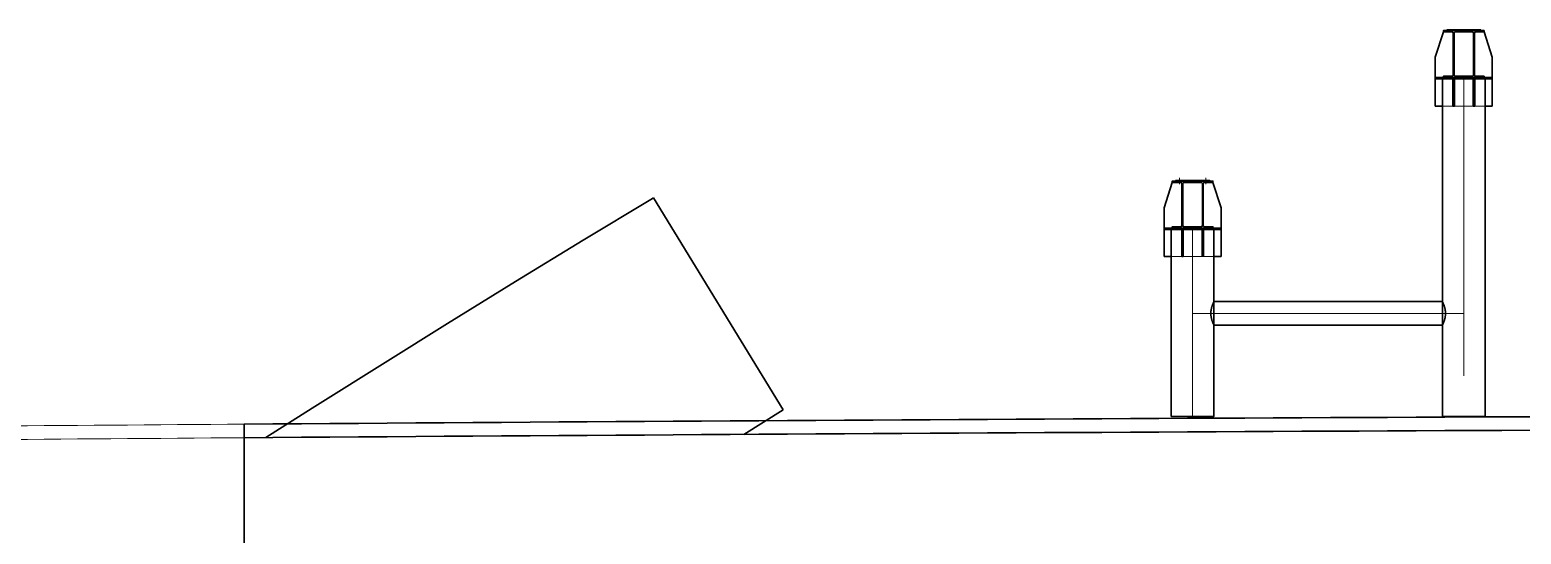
# Model space of a CAD drawing. Extents: x 1767995 to 4174245, y 542814 to 862564.
# Drawn here: x 2839510 to 2861510, y 584031 to 591458 of the extents above; entities that cross this region are included whole.
import ezdxf

# ---------------------------------------------------------------- set-up
doc = ezdxf.new("R2010")
doc.units = 0
doc.header["$LTSCALE"] = 3500
doc.linetypes.add('CENTER', pattern=[2, 1.25, -0.25, 0.25, -0.25])
doc.linetypes.add('DASHED', pattern=[0.75, 0.5, -0.25])
for name, color, linetype, lineweight in [('1粗实线', 1, 'Continuous', 30), ('3中心线', 6, 'CENTER', 18), ('4虚线', 2, 'DASHED', 18), ('6标注线', 7, 'Continuous', 13), ('文字', 7, 'Continuous', 15), ('桥 构造粗实', 1, 'Continuous', 30), ('细实线', 7, 'Continuous', 15)]:
    doc.layers.add(name, color=color, linetype=linetype, lineweight=lineweight)

# ---------------------------------------------------------------- blocks, each defined once
blk = doc.blocks.new('gdfgdfg')
at = {"layer": '细实线'}
for centre in [(216121, -6244204), (216121, -6244404)]:
    blk.add_arc(centre, 6284404, 90.4179296, 90.5614959, dxfattribs=at)
blk = doc.blocks.new('werwerer')
at = {"layer": '1粗实线', "elevation": 0}
for points in [[(193795, 41794, 0.464316), (193777, 41816), (193651, 41816), (193531, 41444), (193531, 41144), (193651, 41144), (193651, 41164), (193777, 41164, 0.464316), (193795, 41186)], [(193951, 41144), (193651, 41144), (193651, 41164), (193777, 41164, 0.414214), (193795, 41182), (193795, 41798, 0.414214), (193777, 41816), (193651, 41816), (193651, 41836), (193951, 41836), (193951, 41816), (193826, 41816, 0.414214), (193808, 41798), (193808, 41182, 0.414214), (193826, 41164), (193951, 41164)], [(193951, 41144), (194251, 41144), (194251, 41164), (194126, 41164, -0.414214), (194108, 41182), (194108, 41798, -0.414214), (194126, 41816), (194251, 41816), (194251, 41836), (193951, 41836), (193951, 41816), (194077, 41816, -0.414214), (194095, 41798), (194095, 41182, -0.414214), (194077, 41164), (193951, 41164)], [(194108, 41794, -0.464316), (194126, 41816), (194251, 41816), (194371, 41444), (194371, 41144), (194251, 41144), (194251, 41164), (194126, 41164, -0.464316), (194108, 41186)]]:
    blk.add_lwpolyline(points, format="xyb", close=True, dxfattribs=at)
blk.add_lwpolyline([(193701, 41846), (194201, 41846), (194201, 41836), (193701, 41836)], close=True, dxfattribs=at)

msp = doc.modelspace()

# ---------------------------------------------------------------- linework, layer by layer
at = {"layer": '1粗实线', "ltscale": 4}
for p, q in [((2861082.7, 590756.4, 0), (2860242.7, 590756.4, 0)), ((2860242.7, 590756.4, 0), (2860242.7, 590736.4, 0)), ((2860242.7, 590736.4, 0), (2861082.7, 590736.4, 0)), ((2860501.7, 590736.4, 0), (2860523.7, 590736.4, 0)), ((2860501.7, 590336.4, 0), (2860501.7, 590736.4, 0)), ((2860523.7, 590736.4, 0), (2860523.7, 590336.4, 0)), ((2860823.7, 590736.4, 0), (2860801.7, 590736.4, 0)), ((2860801.7, 590736.4, 0), (2860801.7, 590336.4, 0)), ((2860823.7, 590336.4, 0), (2860823.7, 590736.4, 0)), ((2861082.7, 590736.4, 0), (2861082.7, 590756.4, 0)), ((2860523.7, 590336.4, 0), (2860501.7, 590336.4, 0)), ((2860801.7, 590336.4, 0), (2860823.7, 590336.4, 0)), ((2857082.7, 588539.6, -0.1), (2856242.7, 588539.6, -0.1)), ((2856242.7, 588539.6, -0.1), (2856242.7, 588519.6, -0.1)), ((2856242.7, 588519.6, -0.1), (2857082.7, 588519.6, -0.1)), ((2856501.7, 588519.6, -0.1), (2856523.7, 588519.6, -0.1)), ((2856501.7, 588119.6, -0.1), (2856501.7, 588519.6, -0.1)), ((2856523.7, 588519.6, -0.1), (2856523.7, 588119.6, -0.1)), ((2856801.7, 588519.6, -0.1), (2856801.7, 588119.6, -0.1)), ((2856823.7, 588119.6, -0.1), (2856823.7, 588519.6, -0.1)), ((2857082.7, 588519.6, -0.1), (2857082.7, 588539.6, -0.1)), ((2856523.7, 588119.6, -0.1), (2856501.7, 588119.6, -0.1))]:
    msp.add_line(p, q, dxfattribs=at)
at = {"layer": '1粗实线'}
for p, q in [((2860242.7, 590336.4, 0), (2860242.7, 590736.4, 0)), ((2860242.7, 590736.4, 0), (2861082.7, 590736.4, 0)), ((2861082.7, 590736.4, 0), (2861082.7, 590336.4, 0)), ((2860347.7, 590336.4, 0), (2860242.7, 590336.4, 0)), ((2861082.7, 590336.4, 0), (2860977.7, 590336.4, 0)), ((2856242.7, 588119.6, -0.1), (2856242.7, 588519.6, -0.1)), ((2856242.7, 588519.6, -0.1), (2857082.7, 588519.6, -0.1)), ((2857082.7, 588519.6, -0.1), (2857082.7, 588119.6, -0.1)), ((2856347.7, 588119.6, -0.1), (2856242.7, 588119.6, -0.1)), ((2857082.7, 588119.6, -0.1), (2856977.7, 588119.6, -0.1)), ((2856977.7, 587457.8, 0.1), (2860347.7, 587457.8, -0.1)), ((2856977.7, 587106.8, 0.1), (2860347.7, 587106.8, -0.1)), ((2842672.8, 583070.5), (2842672.8, 585650.5))]:
    msp.add_line(p, q, dxfattribs=at)
for points, elevation in [([(2860347.7, 585763.4), (2860347.7, 590736.4), (2860977.7, 590736.4), (2860977.7, 585763.4), (2860347.7, 585763.4)], -0.1), ([(2856347.7, 585763.4), (2856347.7, 588519.6), (2856977.7, 588519.6), (2856977.7, 585763.4), (2856347.7, 585763.4)], -0.1), ([(2856977.7, 587457.8), (2856977.6, 587457.7), (2856977.5, 587457.3), (2856977.1, 587456.6), (2856976.7, 587455.7), (2856976.1, 587454.5), (2856975.4, 587453), (2856974.5, 587451.2), (2856973.6, 587449.2), (2856972.6, 587447), (2856971.4, 587444.5), (2856970.1, 587441.7), (2856968.8, 587438.7), (2856967.4, 587435.5), (2856965.8, 587432), (2856964.3, 587428.3), (2856962.6, 587424.3), (2856960.9, 587420.2), (2856959.2, 587415.8), (2856957.4, 587411.2), (2856955.6, 587406.4), (2856953.9, 587401.5), (2856952.1, 587396.3), (2856950.3, 587391), (2856948.5, 587385.5), (2856946.8, 587379.8), (2856945.1, 587374), (2856943.5, 587368.1), (2856942, 587362), (2856940.5, 587355.8), (2856939.1, 587349.5), (2856937.9, 587343.1), (2856936.7, 587336.6), (2856935.6, 587330), (2856934.7, 587323.3), (2856933.9, 587316.6), (2856933.2, 587309.8), (2856932.7, 587303), (2856932.3, 587296.1), (2856932.1, 587289.2), (2856932, 587282.3), (2856932.1, 587275.4), (2856932.3, 587268.6), (2856932.7, 587261.7), (2856933.2, 587254.9), (2856933.9, 587248.1), (2856934.7, 587241.4), (2856935.6, 587234.7), (2856936.7, 587228.1), (2856937.9, 587221.6), (2856939.1, 587215.2), (2856940.5, 587208.9), (2856942, 587202.7), (2856943.5, 587196.6), (2856945.1, 587190.6), (2856946.8, 587184.8), (2856948.5, 587179.2), (2856950.3, 587173.7), (2856952.1, 587168.4), (2856953.9, 587163.2), (2856955.6, 587158.2), (2856957.4, 587153.5), (2856959.2, 587148.9), (2856960.9, 587144.5), (2856962.6, 587140.4), (2856964.3, 587136.4), (2856965.8, 587132.7), (2856967.4, 587129.2), (2856968.8, 587126), (2856970.1, 587123), (2856971.4, 587120.2), (2856972.6, 587117.7), (2856973.6, 587115.4), (2856974.5, 587113.4), (2856975.4, 587111.7), (2856976.1, 587110.2), (2856976.7, 587109), (2856977.1, 587108.1), (2856977.5, 587107.4), (2856977.6, 587107), (2856977.7, 587106.8)], -0.1), ([(2860347.7, 587457.8), (2860347.8, 587457.7), (2860348, 587457.3), (2860348.3, 587456.6), (2860348.8, 587455.7), (2860349.3, 587454.5), (2860350.1, 587453), (2860350.9, 587451.2), (2860351.8, 587449.2), (2860352.9, 587447), (2860354, 587444.5), (2860355.3, 587441.7), (2860356.6, 587438.7), (2860358.1, 587435.5), (2860359.6, 587432), (2860361.2, 587428.3), (2860362.8, 587424.3), (2860364.5, 587420.2), (2860366.2, 587415.8), (2860368, 587411.2), (2860369.8, 587406.4), (2860371.6, 587401.5), (2860373.4, 587396.3), (2860375.1, 587391), (2860376.9, 587385.5), (2860378.6, 587379.8), (2860380.3, 587374), (2860381.9, 587368.1), (2860383.4, 587362), (2860384.9, 587355.8), (2860386.3, 587349.5), (2860387.6, 587343.1), (2860388.7, 587336.6), (2860389.8, 587330), (2860390.7, 587323.3), (2860391.5, 587316.6), (2860392.2, 587309.8), (2860392.7, 587303), (2860393.1, 587296.1), (2860393.3, 587289.2), (2860393.4, 587282.3), (2860393.3, 587275.4), (2860393.1, 587268.6), (2860392.7, 587261.7), (2860392.2, 587254.9), (2860391.5, 587248.1), (2860390.7, 587241.4), (2860389.8, 587234.7), (2860388.7, 587228.1), (2860387.6, 587221.6), (2860386.3, 587215.2), (2860384.9, 587208.9), (2860383.4, 587202.7), (2860381.9, 587196.6), (2860380.3, 587190.6), (2860378.6, 587184.8), (2860376.9, 587179.2), (2860375.1, 587173.7), (2860373.4, 587168.4), (2860371.6, 587163.2), (2860369.8, 587158.2), (2860368, 587153.5), (2860366.2, 587148.9), (2860364.5, 587144.5), (2860362.8, 587140.4), (2860361.2, 587136.4), (2860359.6, 587132.7), (2860358.1, 587129.2), (2860356.6, 587126), (2860355.3, 587123), (2860354, 587120.2), (2860352.9, 587117.7), (2860351.8, 587115.4), (2860350.9, 587113.4), (2860350.1, 587111.7), (2860349.3, 587110.2), (2860348.8, 587109), (2860348.3, 587108.1), (2860348, 587107.4), (2860347.8, 587107), (2860347.7, 587106.8)], -0.4)]:
    msp.add_lwpolyline(points, dxfattribs=dict(at, elevation=elevation))
for points in [[(2848710, 588984.4), (2848672.8, 588962.2), (2847672.8, 588359.3), (2846672.8, 587750.1), (2845672.8, 587134.6), (2843793.8, 585960.7)], [(2843793.8, 585960.7), (2843672.8, 585884.6), (2842992.1, 585452.8)], [(2850624.2, 585861.7), (2850043.3, 585499.9)]]:
    msp.add_lwpolyline(points, dxfattribs=at)
for points in [[(2842672.8, 585650.5, -0.0010736), (2869659.2, 585789.4), (2869673.9, 585789.4, -0.0032499), (3012668.1, 585288.9), (3012698.5, 585288.6, -0.0014157), (3046672.8, 584852.7, -0.0014134)], [(2842672.8, 585450.5, -0.0010736), (2869659.2, 585589.4), (2869673.9, 585589.4, -0.0032499), (3012668.1, 585088.9), (3012698.5, 585088.6, -0.0013324), (3044672.8, 584683.7, -0.0013324)]]:
    msp.add_lwpolyline(points, format="xyb", dxfattribs=at)
at = {"layer": '3中心线'}
for p, q in [((2860662.7, 590736.4, 0.1), (2860662.7, 585763.4, 0.1)), ((2856467.7, 589278.8, -0.1), (2856467.7, 589183.8, -0.1)), ((2856857.7, 589278.8, -0.1), (2856857.7, 589183.8, -0.1)), ((2856662.7, 588519.6, 0.1), (2856662.7, 585763.4, 0.1)), ((2856662.7, 587282.3, 0.1), (2860662.7, 587282.3, -0.1))]:
    msp.add_line(p, q, dxfattribs=at)
at = {"layer": '4虚线'}
for p, q in [((2860977.7, 590336.4, 0), (2860347.7, 590336.4, 0)), ((2856977.7, 588119.6, -0.1), (2856347.7, 588119.6, -0.1))]:
    msp.add_line(p, q, dxfattribs=at)
at = {"layer": '桥 构造粗实'}
msp.add_line((2850624.1, 585861.8), (2848710, 588984.4), dxfattribs=at)

# ---------------------------------------------------------------- block references
at = {"layer": '6标注线'}
for p in [(2666711.3, 549612.1, 0.1), (2662711.3, 547395.2)]:
    msp.add_blockref('werwerer', p, dxfattribs=at)
at = {"layer": '文字'}
msp.add_blockref('gdfgdfg', (2672391.3, 545617.8), dxfattribs=at)

doc.saveas('drawing.dxf')
